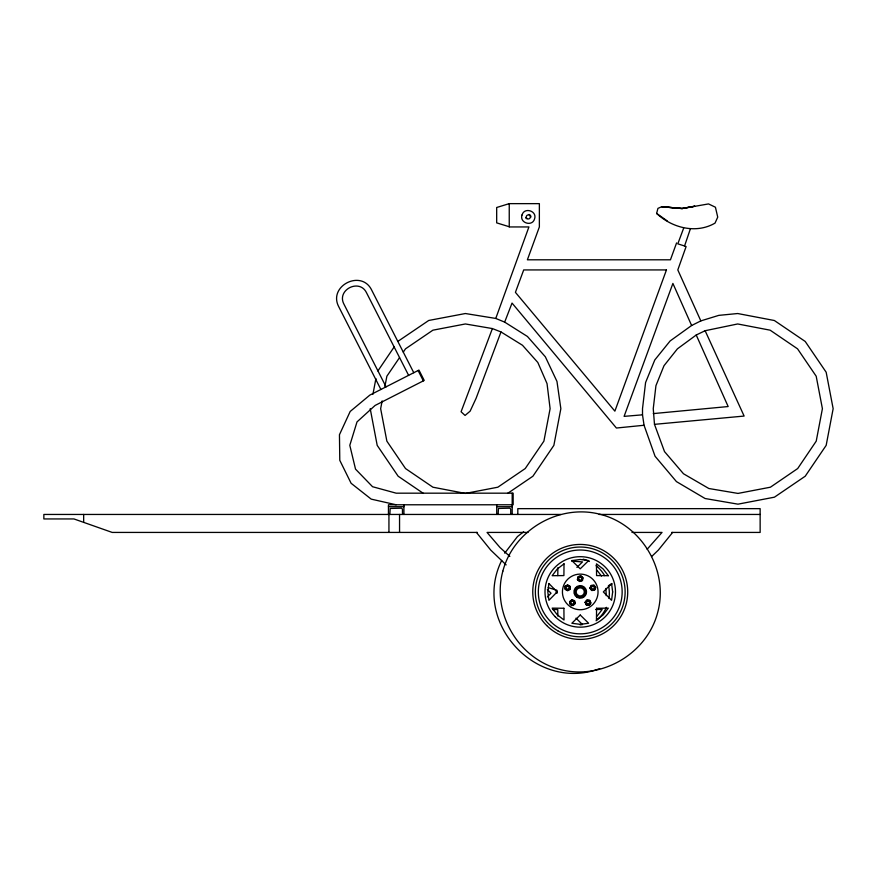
<?xml version="1.0" encoding="UTF-8"?>
<svg xmlns="http://www.w3.org/2000/svg" width="877" height="877" viewBox="0 0 877 877"><rect width="100%" height="100%" fill="white"/><g stroke="black" fill="none" stroke-linecap="round" stroke-linejoin="round"><path stroke-width="1.32" d="M557.794 575.597L557.871 567.759M582.032 579.05L582.098 578.568A1.853 1.853 0 0 1 581.846 579.5M606.226 595.636L605.908 588.434M372.933 394.288L375.915 378.59M382.142 400.899L380.651 408.693L386.867 441.153L405.514 468.548L432.909 487.206L465.38 493.422L497.84 487.206L525.235 468.548L543.893 441.153L550.109 408.693L547.04 383.633L537.831 362.486L522.473 345.253L500.986 331.945L492.392 328.568L465.38 323.964L432.909 330.18L405.514 348.827L403.277 352.115M384.871 386.614L386.867 376.222L399.55 357.597M577.417 579.554L578.031 576.649L580.859 575.74L583.062 577.724L582.449 580.629L579.62 581.539L577.417 579.554L579.697 581.177L582.164 580.377L582.712 577.833L580.782 576.101L578.305 576.902L577.768 579.445M656.632 213.44L657.936 208.375L661.85 206.665L682.109 208.551L708.517 203.924L715.424 207.224L717.726 217.123L715.04 223.109C696.064 234.17 671.957 227.867 656.632 213.44L667.178 220.872M700.833 320.894L691.624 325.499L670.138 340.945L654.79 359.954L645.582 382.536L642.512 408.693L642.512 414.832L644.047 425.268L655.053 456.237L676.43 481.594L705.097 498.52L737.985 504.165L774.435 497.182L805.218 476.222L826.167 445.373L833.15 408.693L826.167 372.232L805.218 341.46L774.358 320.511L737.678 313.527L718.8 315.369L700.833 320.894L677.811 269.93L686.099 246.601L684.564 245.988L690.396 228.798M397.994 341.306L428.732 320.467L465.38 313.527L495.768 318.439L528.919 226.946L509.241 226.946M676.584 242.918L670.445 259.8L527.384 259.8L539.366 226.946L539.366 203.639L509.241 203.639L496.678 207.498L496.678 222.868L509.241 226.737L509.241 203.639M492.392 328.568L461.083 411.762L465.073 415.446L470.138 411.149L476.123 398.257L500.986 331.945M683.643 228.184L677.811 243.839L684.564 245.988M507.575 493.433L532.909 476.222L553.869 445.373L560.852 408.693L556.972 381.44L545.351 356.807L527.428 336.472L504.67 322.122L512.036 303.08L616.41 428.031L644.047 425.268M501.71 560.414C471.3 621.76 535.715 692.578 599.682 668.636M589.914 588.127L591.12 585.419L594.08 585.102L595.823 587.502L594.617 590.221L591.668 590.528L589.914 588.127L591.811 590.188L594.398 589.914L595.45 587.546L593.926 585.441L591.339 585.715L590.287 588.094M377.899 370.949L394.266 346.799M585.091 602.356L586.834 599.956L589.793 600.263L590.999 602.981L589.256 605.382L586.296 605.064L585.091 602.356L586.987 600.296L589.574 600.57L590.627 602.938L589.103 605.042L586.516 604.768L585.463 602.4M504.713 553.168L517.452 536.571L523.679 531.802M597.04 616.169L602.192 609.449L595.669 609.515M672.637 532.427L658.342 550.098L651.6 556.566M547.358 596.963L551.008 593.236L547.358 589.508M576.913 567.397L582.503 561.905L571.716 561.116M647.138 549.265L662.025 532.427L631.955 532.427M569.611 601.754L571.815 599.758L574.632 600.679L575.257 603.584L573.054 605.568L570.225 604.648L569.611 601.754L571.892 600.131L574.358 600.931L574.906 603.475L572.966 605.207L570.499 604.406L569.962 601.863M696.228 335.014L677.428 348.827L663.999 365.709L655.941 385.661L653.255 408.693L654.483 424.347L664.503 451.589L683.49 473.766L708.857 488.511L737.985 493.422L770.412 487.206L797.697 468.548L816.224 441.153L822.407 408.693L816.191 376.222L797.544 348.827L770.138 330.18L737.678 323.964L705.13 330.717L696.228 335.014L728.162 406.544L653.255 413.604M565.04 586.329L567.605 584.849L570.182 586.329L570.182 589.3L567.605 590.78L565.04 589.3L565.04 586.329L567.605 585.222L569.853 586.516L569.853 589.114L567.605 590.418L565.358 589.114L565.358 586.516M609.658 585.069L612.08 583.863M682.185 208.485L694.694 206.227L682.185 208.485L661.762 206.742L682.109 208.551M580.103 624.873L582.503 624.567L575.981 618.164M654.483 424.347L744.124 416.06L705.13 330.717M642.512 414.832L624.095 416.367L672.9 283.435L691.624 325.499M388.456 506.709L403.913 506.709M496.722 506.709L512.19 506.709M560.863 514.448L43.85 514.448L43.85 518.943L73.953 518.943L112.201 532.427L477.472 532.427M599.144 514.448L760.14 514.448M528.053 532.427L487.042 532.427L499.967 547.467L509.833 556.435M671.596 532.427L760.14 532.427L760.14 508.649L517.814 508.649L517.814 514.448M552.554 609.515L557.772 609.57L557.838 616.103M396.185 504.779L371.212 499.134L351.107 483.282L339.783 460.315L339.454 434.718L350.175 411.477L369.853 395.099L418.943 370.083L424.216 380.421L375.115 405.437L357.005 421.914L349.802 445.319L355.525 469.129L372.561 486.724L396.185 493.181L513.155 493.181L513.155 504.779L388.456 504.779L388.456 514.448M548.136 587.634L556.862 590.199M495.768 318.439L504.67 322.122M423.427 493.433L398.147 476.222L377.198 445.373L370.215 408.693M506.139 564.887L490.736 550.098L476.43 532.427M597.04 570.302L601.458 576.057M418.088 370.522L423.35 380.859M413.78 372.725L371.651 290.035C361.346 268.91 327.735 286.034 338.774 306.786L380.903 389.476M408.616 375.356L366.476 292.666C359.417 278.184 336.373 289.925 343.937 304.155L386.066 386.845M512.19 493.181L512.19 514.448M510.732 513.483L510.732 509.131L509.767 508.167L498.454 508.452L498.169 513.483M496.722 504.779L496.722 514.448M403.913 504.779L403.913 514.448M402.466 513.483L402.466 509.131L401.502 508.167L390.188 508.452L389.903 513.483M399.55 514.448L399.55 532.427M388.939 514.448L388.939 532.427M83.666 514.448L83.666 522.363M526.364 218.713A2.631 2.631 0 0 1 525.74 217.507M529.094 214.437A2.631 2.631 0 0 1 530.925 217.057M608.463 585.387A35.244 35.244 0 0 1 608.956 598.487M606.413 607.333A35.244 35.244 0 0 1 596.086 620.784M583.227 559.197A35.244 35.244 0 0 1 589.41 561.488M596.086 565.687A35.244 35.244 0 0 1 604.637 575.619M556.303 593.236A17.803 17.803 0 0 1 556.457 590.912M557.048 593.236A17.069 17.069 0 0 1 557.191 591.01M571.146 601.326A1.853 1.853 0 0 1 571.53 601.03M572.933 600.844A1.853 1.853 0 0 1 573.766 601.326M574.062 601.71A1.853 1.853 0 0 1 574.249 602.159M581.166 576.956A1.853 1.853 0 0 1 581.846 577.636M569.217 588.741A1.853 1.853 0 0 1 568.921 589.125M566.685 586.209A1.853 1.853 0 0 1 567.123 586.022M594.474 588.741A1.853 1.853 0 0 1 594.178 589.125M591.558 589.125A1.853 1.853 0 0 1 591.262 588.741M591.076 587.338A1.853 1.853 0 0 1 591.558 586.505M594.178 586.505A1.853 1.853 0 0 1 594.661 587.338M589.333 603.946A1.853 1.853 0 0 1 588.949 604.242M586.713 601.326A1.853 1.853 0 0 1 587.097 601.03M589.815 602.159A1.853 1.853 0 0 1 589.815 603.113M564.021 563.834L563.9 575.586L552.148 575.707L557.301 568.987L564.021 563.834M596.568 608.254L596.459 620.006L603.168 614.854L608.32 608.134L596.568 608.254M502.839 571.179C491.482 612.541 518 658.484 559.504 669.315C600.855 680.684 646.798 654.154 657.64 612.661C668.998 571.311 642.468 525.367 600.975 514.525C559.625 503.168 513.681 529.686 502.839 571.179M548.914 583.523L547.807 591.92L548.914 600.317L557.136 591.92L548.914 583.523M612.672 591.92L611.565 600.317L603.343 591.92L611.565 583.523L612.672 591.92M522.034 214.953C519.184 222.911 532.328 227.066 534.564 218.921C537.415 210.962 524.271 206.808 522.034 214.953M666.454 269.93L614.876 411.149L515.413 292.337L523.701 269.93L666.454 269.93M588.631 560.6L580.234 568.822L571.848 560.6L580.234 559.493L588.631 560.6M580.234 615.018L571.848 623.251L580.234 624.358L588.631 623.251L580.234 615.018M608.32 575.707L596.568 575.586L596.459 563.834L603.168 568.987L608.32 575.707M563.9 608.254L552.148 608.134L557.301 614.854L564.021 620.006L563.9 608.254M568.537 586.209L568.088 586.022A1.853 1.853 0 0 1 568.537 586.209M527.209 218.658A2.039 2.039 0 0 0 530.333 217.025A2.039 2.039 0 0 0 527.362 215.128A2.039 2.039 0 0 0 527.209 218.658M566.86 589.103A1.48 1.48 0 0 0 569.085 587.82A1.48 1.48 0 0 0 566.86 586.538A1.48 1.48 0 0 0 566.86 589.103M555.316 616.838A35.244 35.244 0 0 0 614.284 601.041A35.244 35.244 0 0 0 571.113 557.882A35.244 35.244 0 0 0 555.316 616.838M557.794 630.793A44.891 44.891 0 0 0 625.126 591.92A44.891 44.891 0 0 0 557.794 553.047A44.891 44.891 0 0 0 557.794 630.793M571.333 607.344A17.803 17.803 0 0 0 598.048 591.92A17.803 17.803 0 0 0 571.333 576.496A17.803 17.803 0 0 0 571.333 607.344M577.088 597.38A6.303 6.303 0 0 0 586.549 591.92A6.303 6.303 0 0 0 577.088 586.461A6.303 6.303 0 0 0 577.088 597.38M550.592 621.563A41.921 41.921 0 0 0 620.73 602.773A41.921 41.921 0 0 0 569.392 551.436A41.921 41.921 0 0 0 550.592 621.563M546.667 625.498A47.49 47.49 0 0 0 626.101 604.209A47.49 47.49 0 0 0 567.945 546.053A47.49 47.49 0 0 0 546.667 625.498M571.629 603.913A1.48 1.48 0 0 0 573.909 602.74A1.48 1.48 0 0 0 571.76 601.348A1.48 1.48 0 0 0 571.629 603.913M579.248 579.741A1.48 1.48 0 0 0 581.692 578.952A1.48 1.48 0 0 0 579.785 577.23A1.48 1.48 0 0 0 579.248 579.741M577.461 596.744A5.569 5.569 0 0 0 585.803 591.92A5.569 5.569 0 0 0 577.461 587.108A5.569 5.569 0 0 0 577.461 596.744M578.195 595.461A4.078 4.078 0 0 0 584.323 591.92A4.078 4.078 0 0 0 578.195 588.39A4.078 4.078 0 0 0 578.195 595.461M577.636 596.415A5.196 5.196 0 0 0 585.43 591.92A5.196 5.196 0 0 0 577.636 587.426A5.196 5.196 0 0 0 577.636 596.415M591.931 588.971A1.48 1.48 0 0 0 594.332 588.05A1.48 1.48 0 0 0 592.337 586.428A1.48 1.48 0 0 0 591.931 588.971M587.173 603.869A1.48 1.48 0 0 0 589.519 602.817A1.48 1.48 0 0 0 587.437 601.315A1.48 1.48 0 0 0 587.173 603.869"/></g></svg>
